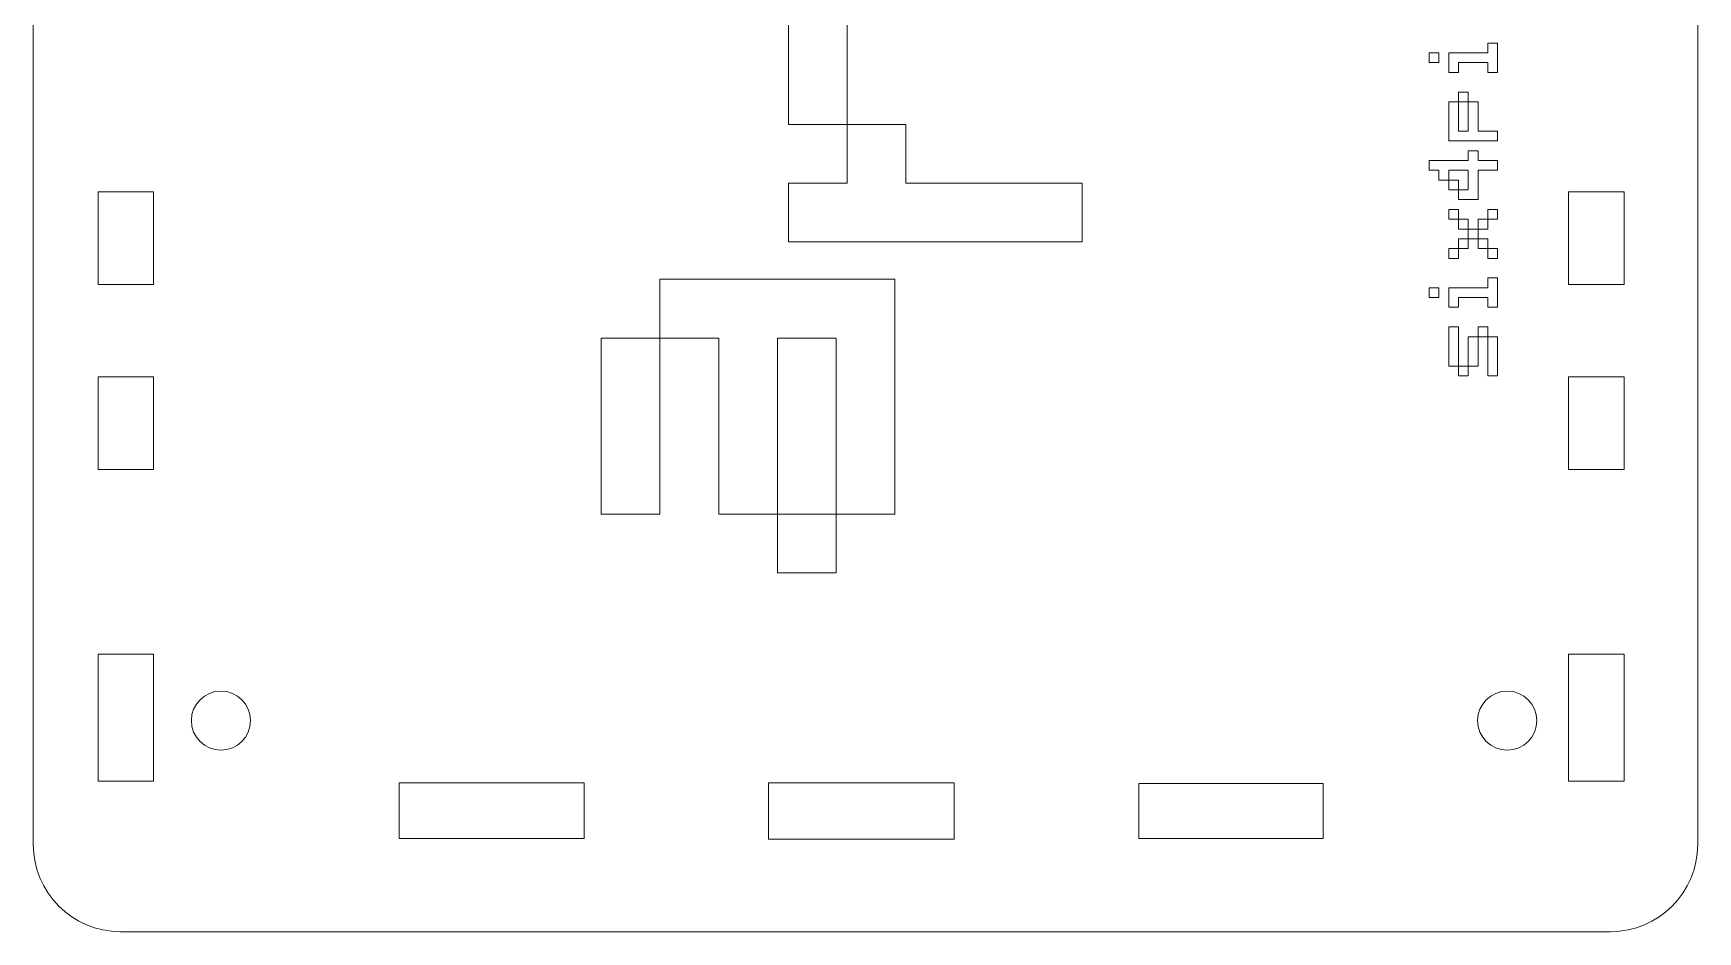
# Model space of a CAD drawing. Header units: centimetres. Extents: x -16.5 to 12.7, y -11 to 12.4.
# Drawn here: x -16.51 to -7.51, y 0.67 to 5.53 of the extents above; entities that cross this region are included whole.
import ezdxf

# ---------------------------------------------------------------- set-up
doc = ezdxf.new("R2010")
doc.units = ezdxf.units.CM
doc.header["$MEASUREMENT"] = 0
doc.layers.add('Layer 1', color=7, linetype='Continuous')

msp = doc.modelspace()

# ---------------------------------------------------------------- linework, layer by layer
at = {"layer": 'Layer 1', "color": 242, "lineweight": 20}
for points, knots in [([(-16.51271, 1.13929), (-16.51271, 1.13929), (-16.51271, 11.69651), (-16.51271, 11.69651), (-16.51271, 11.69651), (-16.51271, 11.95578), (-16.3006, 12.1679), (-16.04132, 12.1679), (-16.04132, 12.1679), (-16.04132, 12.1679), (-7.98411, 12.1679), (-7.98411, 12.1679), (-7.98411, 12.1679), (-7.72483, 12.1679), (-7.51271, 11.95578), (-7.51271, 11.69651), (-7.51271, 11.69651), (-7.51271, 11.69651), (-7.51271, 1.13929), (-7.51271, 1.13929), (-7.51271, 1.13929), (-7.51271, 0.88002), (-7.72483, 0.6679), (-7.98411, 0.6679), (-7.98411, 0.6679), (-7.98411, 0.6679), (-16.04132, 0.6679), (-16.04132, 0.6679), (-16.04132, 0.6679), (-16.3006, 0.6679), (-16.51271, 0.88002), (-16.51271, 1.13929)], [0, 0, 0, 0, 0.1111111, 0.1111111, 0.1111111, 0.1111111, 0.2222222, 0.2222222, 0.2222222, 0.2222222, 0.3333333, 0.3333333, 0.3333333, 0.3333333, 0.4444444, 0.4444444, 0.4444444, 0.4444444, 0.5555556, 0.5555556, 0.5555556, 0.5555556, 0.6666667, 0.6666667, 0.6666667, 0.6666667, 0.7777778, 0.7777778, 0.7777778, 0.7777778, 1, 1, 1, 1]), ([(-15.65811, 1.8093), (-15.65811, 1.89767), (-15.58647, 1.9693), (-15.49811, 1.9693), (-15.49811, 1.9693), (-15.40975, 1.9693), (-15.33811, 1.89767), (-15.33811, 1.8093), (-15.33811, 1.8093), (-15.33811, 1.72093), (-15.40975, 1.6493), (-15.49811, 1.6493), (-15.49811, 1.6493), (-15.58647, 1.6493), (-15.65811, 1.72093), (-15.65811, 1.8093)], [0, 0, 0, 0, 0.2, 0.2, 0.2, 0.2, 0.4, 0.4, 0.4, 0.4, 0.6, 0.6, 0.6, 0.6, 1, 1, 1, 1]), ([(-8.70271, 1.8093), (-8.70271, 1.89767), (-8.63107, 1.9693), (-8.54271, 1.9693), (-8.54271, 1.9693), (-8.45435, 1.9693), (-8.38271, 1.89767), (-8.38271, 1.8093), (-8.38271, 1.8093), (-8.38271, 1.72093), (-8.45435, 1.6493), (-8.54271, 1.6493), (-8.54271, 1.6493), (-8.63107, 1.6493), (-8.70271, 1.72093), (-8.70271, 1.8093)], [0, 0, 0, 0, 0.2, 0.2, 0.2, 0.2, 0.4, 0.4, 0.4, 0.4, 0.6, 0.6, 0.6, 0.6, 1, 1, 1, 1])]:
    msp.add_open_spline(points, degree=3, knots=knots, dxfattribs=at)
at = {"layer": 'Layer 1', "color": 250, "lineweight": 9}
for points, knots in [([(-12.11186, 5.03319), (-12.11186, 5.03319), (-12.42936, 5.03319), (-12.42936, 5.03319), (-12.42936, 5.03319), (-12.42936, 5.03319), (-12.42936, 5.66819), (-12.42936, 5.66819), (-12.42936, 5.66819), (-12.42936, 5.66819), (-12.11186, 5.66819), (-12.11186, 5.66819), (-12.11186, 5.66819), (-12.11186, 5.66819), (-12.11186, 5.03319), (-12.11186, 5.03319)], [0, 0, 0, 0, 0.2, 0.2, 0.2, 0.2, 0.4, 0.4, 0.4, 0.4, 0.6, 0.6, 0.6, 0.6, 1, 1, 1, 1]), ([(-8.91204, 5.36695), (-8.91204, 5.36695), (-8.96495, 5.36695), (-8.96495, 5.36695), (-8.96495, 5.36695), (-8.96495, 5.36695), (-8.96495, 5.41987), (-8.96495, 5.41987), (-8.96495, 5.41987), (-8.96495, 5.41987), (-8.91204, 5.41987), (-8.91204, 5.41987), (-8.91204, 5.41987), (-8.91204, 5.41987), (-8.91204, 5.36695), (-8.91204, 5.36695)], [0, 0, 0, 0, 0.2, 0.2, 0.2, 0.2, 0.4, 0.4, 0.4, 0.4, 0.6, 0.6, 0.6, 0.6, 1, 1, 1, 1]), ([(-8.59454, 5.31404), (-8.59454, 5.31404), (-8.64746, 5.31404), (-8.64746, 5.31404), (-8.64746, 5.31404), (-8.64746, 5.31404), (-8.64746, 5.36695), (-8.64746, 5.36695), (-8.64746, 5.36695), (-8.64746, 5.36695), (-8.80621, 5.36695), (-8.80621, 5.36695), (-8.80621, 5.36695), (-8.80621, 5.36695), (-8.80621, 5.31404), (-8.80621, 5.31404), (-8.80621, 5.31404), (-8.80621, 5.31404), (-8.85912, 5.31404), (-8.85912, 5.31404), (-8.85912, 5.31404), (-8.85912, 5.31404), (-8.85912, 5.41987), (-8.85912, 5.41987), (-8.85912, 5.41987), (-8.85912, 5.41987), (-8.64746, 5.41987), (-8.64746, 5.41987), (-8.64746, 5.41987), (-8.64746, 5.41987), (-8.64746, 5.47279), (-8.64746, 5.47279), (-8.64746, 5.47279), (-8.64746, 5.47279), (-8.59454, 5.47279), (-8.59454, 5.47279), (-8.59454, 5.47279), (-8.59454, 5.47279), (-8.59454, 5.31404), (-8.59454, 5.31404)], [0, 0, 0, 0, 0.0909091, 0.0909091, 0.0909091, 0.0909091, 0.1818182, 0.1818182, 0.1818182, 0.1818182, 0.2727273, 0.2727273, 0.2727273, 0.2727273, 0.3636364, 0.3636364, 0.3636364, 0.3636364, 0.4545455, 0.4545455, 0.4545455, 0.4545455, 0.5454545, 0.5454545, 0.5454545, 0.5454545, 0.6363636, 0.6363636, 0.6363636, 0.6363636, 0.7272727, 0.7272727, 0.7272727, 0.7272727, 0.8181818, 0.8181818, 0.8181818, 0.8181818, 1, 1, 1, 1]), ([(-8.59454, 4.94362), (-8.59454, 4.94362), (-8.85912, 4.94362), (-8.85912, 4.94362), (-8.85912, 4.94362), (-8.85912, 4.94362), (-8.85912, 5.15529), (-8.85912, 5.15529), (-8.85912, 5.15529), (-8.85912, 5.15529), (-8.80621, 5.15529), (-8.80621, 5.15529), (-8.80621, 5.15529), (-8.80621, 5.15529), (-8.80621, 4.99654), (-8.80621, 4.99654), (-8.80621, 4.99654), (-8.80621, 4.99654), (-8.75329, 4.99654), (-8.75329, 4.99654), (-8.75329, 4.99654), (-8.75329, 4.99654), (-8.75329, 5.15529), (-8.75329, 5.15529), (-8.75329, 5.15529), (-8.75329, 5.15529), (-8.70037, 5.15529), (-8.70037, 5.15529), (-8.70037, 5.15529), (-8.70037, 5.15529), (-8.70037, 4.99654), (-8.70037, 4.99654), (-8.70037, 4.99654), (-8.70037, 4.99654), (-8.59454, 4.99654), (-8.59454, 4.99654), (-8.59454, 4.99654), (-8.59454, 4.99654), (-8.59454, 4.94362), (-8.59454, 4.94362)], [0, 0, 0, 0, 0.0909091, 0.0909091, 0.0909091, 0.0909091, 0.1818182, 0.1818182, 0.1818182, 0.1818182, 0.2727273, 0.2727273, 0.2727273, 0.2727273, 0.3636364, 0.3636364, 0.3636364, 0.3636364, 0.4545455, 0.4545455, 0.4545455, 0.4545455, 0.5454545, 0.5454545, 0.5454545, 0.5454545, 0.6363636, 0.6363636, 0.6363636, 0.6363636, 0.7272727, 0.7272727, 0.7272727, 0.7272727, 0.8181818, 0.8181818, 0.8181818, 0.8181818, 1, 1, 1, 1]), ([(-8.75329, 5.15529), (-8.75329, 5.15529), (-8.80621, 5.15529), (-8.80621, 5.15529), (-8.80621, 5.15529), (-8.80621, 5.15529), (-8.80621, 5.2082), (-8.80621, 5.2082), (-8.80621, 5.2082), (-8.80621, 5.2082), (-8.75329, 5.2082), (-8.75329, 5.2082), (-8.75329, 5.2082), (-8.75329, 5.2082), (-8.75329, 5.15529), (-8.75329, 5.15529)], [0, 0, 0, 0, 0.2, 0.2, 0.2, 0.2, 0.4, 0.4, 0.4, 0.4, 0.6, 0.6, 0.6, 0.6, 1, 1, 1, 1]), ([(-10.84186, 4.39819), (-10.84186, 4.39819), (-12.42936, 4.39819), (-12.42936, 4.39819), (-12.42936, 4.39819), (-12.42936, 4.39819), (-12.42936, 4.71569), (-12.42936, 4.71569), (-12.42936, 4.71569), (-12.42936, 4.71569), (-12.11186, 4.71569), (-12.11186, 4.71569), (-12.11186, 4.71569), (-12.11186, 4.71569), (-12.11186, 5.03319), (-12.11186, 5.03319), (-12.11186, 5.03319), (-12.11186, 5.03319), (-11.79436, 5.03319), (-11.79436, 5.03319), (-11.79436, 5.03319), (-11.79436, 5.03319), (-11.79436, 4.71569), (-11.79436, 4.71569), (-11.79436, 4.71569), (-11.79436, 4.71569), (-10.84186, 4.71569), (-10.84186, 4.71569), (-10.84186, 4.71569), (-10.84186, 4.71569), (-10.84186, 4.39819), (-10.84186, 4.39819)], [0, 0, 0, 0, 0.1111111, 0.1111111, 0.1111111, 0.1111111, 0.2222222, 0.2222222, 0.2222222, 0.2222222, 0.3333333, 0.3333333, 0.3333333, 0.3333333, 0.4444444, 0.4444444, 0.4444444, 0.4444444, 0.5555556, 0.5555556, 0.5555556, 0.5555556, 0.6666667, 0.6666667, 0.6666667, 0.6666667, 0.7777778, 0.7777778, 0.7777778, 0.7777778, 1, 1, 1, 1]), ([(-8.59454, 4.78487), (-8.59454, 4.78487), (-8.70037, 4.78487), (-8.70037, 4.78487), (-8.70037, 4.78487), (-8.70037, 4.78487), (-8.70037, 4.62612), (-8.70037, 4.62612), (-8.70037, 4.62612), (-8.70037, 4.62612), (-8.80621, 4.62612), (-8.80621, 4.62612), (-8.80621, 4.62612), (-8.80621, 4.62612), (-8.80621, 4.67904), (-8.80621, 4.67904), (-8.80621, 4.67904), (-8.80621, 4.67904), (-8.75329, 4.67904), (-8.75329, 4.67904), (-8.75329, 4.67904), (-8.75329, 4.67904), (-8.75329, 4.78487), (-8.75329, 4.78487), (-8.75329, 4.78487), (-8.75329, 4.78487), (-8.85912, 4.78487), (-8.85912, 4.78487), (-8.85912, 4.78487), (-8.85912, 4.78487), (-8.85912, 4.73195), (-8.85912, 4.73195), (-8.85912, 4.73195), (-8.85912, 4.73195), (-8.91204, 4.73195), (-8.91204, 4.73195), (-8.91204, 4.73195), (-8.91204, 4.73195), (-8.91204, 4.78487), (-8.91204, 4.78487), (-8.91204, 4.78487), (-8.91204, 4.78487), (-8.96495, 4.78487), (-8.96495, 4.78487), (-8.96495, 4.78487), (-8.96495, 4.78487), (-8.96495, 4.83779), (-8.96495, 4.83779), (-8.96495, 4.83779), (-8.96495, 4.83779), (-8.75329, 4.83779), (-8.75329, 4.83779), (-8.75329, 4.83779), (-8.75329, 4.83779), (-8.75329, 4.8907), (-8.75329, 4.8907), (-8.75329, 4.8907), (-8.75329, 4.8907), (-8.70037, 4.8907), (-8.70037, 4.8907), (-8.70037, 4.8907), (-8.70037, 4.8907), (-8.70037, 4.83779), (-8.70037, 4.83779), (-8.70037, 4.83779), (-8.70037, 4.83779), (-8.59454, 4.83779), (-8.59454, 4.83779), (-8.59454, 4.83779), (-8.59454, 4.83779), (-8.59454, 4.78487), (-8.59454, 4.78487)], [0, 0, 0, 0, 0.0526316, 0.0526316, 0.0526316, 0.0526316, 0.1052632, 0.1052632, 0.1052632, 0.1052632, 0.1578947, 0.1578947, 0.1578947, 0.1578947, 0.2105263, 0.2105263, 0.2105263, 0.2105263, 0.2631579, 0.2631579, 0.2631579, 0.2631579, 0.3157895, 0.3157895, 0.3157895, 0.3157895, 0.3684211, 0.3684211, 0.3684211, 0.3684211, 0.4210526, 0.4210526, 0.4210526, 0.4210526, 0.4736842, 0.4736842, 0.4736842, 0.4736842, 0.5263158, 0.5263158, 0.5263158, 0.5263158, 0.5789474, 0.5789474, 0.5789474, 0.5789474, 0.6315789, 0.6315789, 0.6315789, 0.6315789, 0.6842105, 0.6842105, 0.6842105, 0.6842105, 0.7368421, 0.7368421, 0.7368421, 0.7368421, 0.7894737, 0.7894737, 0.7894737, 0.7894737, 0.8421053, 0.8421053, 0.8421053, 0.8421053, 0.8947368, 0.8947368, 0.8947368, 0.8947368, 1, 1, 1, 1]), ([(-8.80621, 4.67904), (-8.80621, 4.67904), (-8.85912, 4.67904), (-8.85912, 4.67904), (-8.85912, 4.67904), (-8.85912, 4.67904), (-8.85912, 4.73195), (-8.85912, 4.73195), (-8.85912, 4.73195), (-8.85912, 4.73195), (-8.80621, 4.73195), (-8.80621, 4.73195), (-8.80621, 4.73195), (-8.80621, 4.73195), (-8.80621, 4.67904), (-8.80621, 4.67904)], [0, 0, 0, 0, 0.2, 0.2, 0.2, 0.2, 0.4, 0.4, 0.4, 0.4, 0.6, 0.6, 0.6, 0.6, 1, 1, 1, 1]), ([(-8.80621, 4.52029), (-8.80621, 4.52029), (-8.85912, 4.52029), (-8.85912, 4.52029), (-8.85912, 4.52029), (-8.85912, 4.52029), (-8.85912, 4.5732), (-8.85912, 4.5732), (-8.85912, 4.5732), (-8.85912, 4.5732), (-8.80621, 4.5732), (-8.80621, 4.5732), (-8.80621, 4.5732), (-8.80621, 4.5732), (-8.80621, 4.52029), (-8.80621, 4.52029)], [0, 0, 0, 0, 0.2, 0.2, 0.2, 0.2, 0.4, 0.4, 0.4, 0.4, 0.6, 0.6, 0.6, 0.6, 1, 1, 1, 1]), ([(-8.75329, 4.46737), (-8.75329, 4.46737), (-8.80621, 4.46737), (-8.80621, 4.46737), (-8.80621, 4.46737), (-8.80621, 4.46737), (-8.80621, 4.52029), (-8.80621, 4.52029), (-8.80621, 4.52029), (-8.80621, 4.52029), (-8.75329, 4.52029), (-8.75329, 4.52029), (-8.75329, 4.52029), (-8.75329, 4.52029), (-8.75329, 4.46737), (-8.75329, 4.46737)], [0, 0, 0, 0, 0.2, 0.2, 0.2, 0.2, 0.4, 0.4, 0.4, 0.4, 0.6, 0.6, 0.6, 0.6, 1, 1, 1, 1]), ([(-8.64746, 4.46737), (-8.64746, 4.46737), (-8.70037, 4.46737), (-8.70037, 4.46737), (-8.70037, 4.46737), (-8.70037, 4.46737), (-8.70037, 4.52029), (-8.70037, 4.52029), (-8.70037, 4.52029), (-8.70037, 4.52029), (-8.64746, 4.52029), (-8.64746, 4.52029), (-8.64746, 4.52029), (-8.64746, 4.52029), (-8.64746, 4.46737), (-8.64746, 4.46737)], [0, 0, 0, 0, 0.2, 0.2, 0.2, 0.2, 0.4, 0.4, 0.4, 0.4, 0.6, 0.6, 0.6, 0.6, 1, 1, 1, 1]), ([(-8.59454, 4.52029), (-8.59454, 4.52029), (-8.64746, 4.52029), (-8.64746, 4.52029), (-8.64746, 4.52029), (-8.64746, 4.52029), (-8.64746, 4.5732), (-8.64746, 4.5732), (-8.64746, 4.5732), (-8.64746, 4.5732), (-8.59454, 4.5732), (-8.59454, 4.5732), (-8.59454, 4.5732), (-8.59454, 4.5732), (-8.59454, 4.52029), (-8.59454, 4.52029)], [0, 0, 0, 0, 0.2, 0.2, 0.2, 0.2, 0.4, 0.4, 0.4, 0.4, 0.6, 0.6, 0.6, 0.6, 1, 1, 1, 1]), ([(-8.75329, 4.36154), (-8.75329, 4.36154), (-8.80621, 4.36154), (-8.80621, 4.36154), (-8.80621, 4.36154), (-8.80621, 4.36154), (-8.80621, 4.41445), (-8.80621, 4.41445), (-8.80621, 4.41445), (-8.80621, 4.41445), (-8.75329, 4.41445), (-8.75329, 4.41445), (-8.75329, 4.41445), (-8.75329, 4.41445), (-8.75329, 4.36154), (-8.75329, 4.36154)], [0, 0, 0, 0, 0.2, 0.2, 0.2, 0.2, 0.4, 0.4, 0.4, 0.4, 0.6, 0.6, 0.6, 0.6, 1, 1, 1, 1]), ([(-8.70037, 4.41445), (-8.70037, 4.41445), (-8.75329, 4.41445), (-8.75329, 4.41445), (-8.75329, 4.41445), (-8.75329, 4.41445), (-8.75329, 4.46737), (-8.75329, 4.46737), (-8.75329, 4.46737), (-8.75329, 4.46737), (-8.70037, 4.46737), (-8.70037, 4.46737), (-8.70037, 4.46737), (-8.70037, 4.46737), (-8.70037, 4.41445), (-8.70037, 4.41445)], [0, 0, 0, 0, 0.2, 0.2, 0.2, 0.2, 0.4, 0.4, 0.4, 0.4, 0.6, 0.6, 0.6, 0.6, 1, 1, 1, 1]), ([(-8.64746, 4.36154), (-8.64746, 4.36154), (-8.70037, 4.36154), (-8.70037, 4.36154), (-8.70037, 4.36154), (-8.70037, 4.36154), (-8.70037, 4.41445), (-8.70037, 4.41445), (-8.70037, 4.41445), (-8.70037, 4.41445), (-8.64746, 4.41445), (-8.64746, 4.41445), (-8.64746, 4.41445), (-8.64746, 4.41445), (-8.64746, 4.36154), (-8.64746, 4.36154)], [0, 0, 0, 0, 0.2, 0.2, 0.2, 0.2, 0.4, 0.4, 0.4, 0.4, 0.6, 0.6, 0.6, 0.6, 1, 1, 1, 1]), ([(-8.80621, 4.30862), (-8.80621, 4.30862), (-8.85912, 4.30862), (-8.85912, 4.30862), (-8.85912, 4.30862), (-8.85912, 4.30862), (-8.85912, 4.36154), (-8.85912, 4.36154), (-8.85912, 4.36154), (-8.85912, 4.36154), (-8.80621, 4.36154), (-8.80621, 4.36154), (-8.80621, 4.36154), (-8.80621, 4.36154), (-8.80621, 4.30862), (-8.80621, 4.30862)], [0, 0, 0, 0, 0.2, 0.2, 0.2, 0.2, 0.4, 0.4, 0.4, 0.4, 0.6, 0.6, 0.6, 0.6, 1, 1, 1, 1]), ([(-8.59454, 4.30862), (-8.59454, 4.30862), (-8.64746, 4.30862), (-8.64746, 4.30862), (-8.64746, 4.30862), (-8.64746, 4.30862), (-8.64746, 4.36154), (-8.64746, 4.36154), (-8.64746, 4.36154), (-8.64746, 4.36154), (-8.59454, 4.36154), (-8.59454, 4.36154), (-8.59454, 4.36154), (-8.59454, 4.36154), (-8.59454, 4.30862), (-8.59454, 4.30862)], [0, 0, 0, 0, 0.2, 0.2, 0.2, 0.2, 0.4, 0.4, 0.4, 0.4, 0.6, 0.6, 0.6, 0.6, 1, 1, 1, 1]), ([(-11.85396, 2.9254), (-11.85396, 2.9254), (-12.17146, 2.9254), (-12.17146, 2.9254), (-12.17146, 2.9254), (-12.17146, 2.9254), (-12.17146, 3.8779), (-12.17146, 3.8779), (-12.17146, 3.8779), (-12.17146, 3.8779), (-12.48896, 3.8779), (-12.48896, 3.8779), (-12.48896, 3.8779), (-12.48896, 3.8779), (-12.48896, 2.9254), (-12.48896, 2.9254), (-12.48896, 2.9254), (-12.48896, 2.9254), (-12.80646, 2.9254), (-12.80646, 2.9254), (-12.80646, 2.9254), (-12.80646, 2.9254), (-12.80646, 3.8779), (-12.80646, 3.8779), (-12.80646, 3.8779), (-12.80646, 3.8779), (-13.12396, 3.8779), (-13.12396, 3.8779), (-13.12396, 3.8779), (-13.12396, 3.8779), (-13.12396, 4.1954), (-13.12396, 4.1954), (-13.12396, 4.1954), (-13.12396, 4.1954), (-11.85396, 4.1954), (-11.85396, 4.1954), (-11.85396, 4.1954), (-11.85396, 4.1954), (-11.85396, 2.9254), (-11.85396, 2.9254)], [0, 0, 0, 0, 0.0909091, 0.0909091, 0.0909091, 0.0909091, 0.1818182, 0.1818182, 0.1818182, 0.1818182, 0.2727273, 0.2727273, 0.2727273, 0.2727273, 0.3636364, 0.3636364, 0.3636364, 0.3636364, 0.4545455, 0.4545455, 0.4545455, 0.4545455, 0.5454545, 0.5454545, 0.5454545, 0.5454545, 0.6363636, 0.6363636, 0.6363636, 0.6363636, 0.7272727, 0.7272727, 0.7272727, 0.7272727, 0.8181818, 0.8181818, 0.8181818, 0.8181818, 1, 1, 1, 1]), ([(-8.91204, 4.09695), (-8.91204, 4.09695), (-8.96495, 4.09695), (-8.96495, 4.09695), (-8.96495, 4.09695), (-8.96495, 4.09695), (-8.96495, 4.14987), (-8.96495, 4.14987), (-8.96495, 4.14987), (-8.96495, 4.14987), (-8.91204, 4.14987), (-8.91204, 4.14987), (-8.91204, 4.14987), (-8.91204, 4.14987), (-8.91204, 4.09695), (-8.91204, 4.09695)], [0, 0, 0, 0, 0.2, 0.2, 0.2, 0.2, 0.4, 0.4, 0.4, 0.4, 0.6, 0.6, 0.6, 0.6, 1, 1, 1, 1]), ([(-8.59454, 4.04404), (-8.59454, 4.04404), (-8.64746, 4.04404), (-8.64746, 4.04404), (-8.64746, 4.04404), (-8.64746, 4.04404), (-8.64746, 4.09695), (-8.64746, 4.09695), (-8.64746, 4.09695), (-8.64746, 4.09695), (-8.80621, 4.09695), (-8.80621, 4.09695), (-8.80621, 4.09695), (-8.80621, 4.09695), (-8.80621, 4.04404), (-8.80621, 4.04404), (-8.80621, 4.04404), (-8.80621, 4.04404), (-8.85912, 4.04404), (-8.85912, 4.04404), (-8.85912, 4.04404), (-8.85912, 4.04404), (-8.85912, 4.14987), (-8.85912, 4.14987), (-8.85912, 4.14987), (-8.85912, 4.14987), (-8.64746, 4.14987), (-8.64746, 4.14987), (-8.64746, 4.14987), (-8.64746, 4.14987), (-8.64746, 4.20279), (-8.64746, 4.20279), (-8.64746, 4.20279), (-8.64746, 4.20279), (-8.59454, 4.20279), (-8.59454, 4.20279), (-8.59454, 4.20279), (-8.59454, 4.20279), (-8.59454, 4.04404), (-8.59454, 4.04404)], [0, 0, 0, 0, 0.0909091, 0.0909091, 0.0909091, 0.0909091, 0.1818182, 0.1818182, 0.1818182, 0.1818182, 0.2727273, 0.2727273, 0.2727273, 0.2727273, 0.3636364, 0.3636364, 0.3636364, 0.3636364, 0.4545455, 0.4545455, 0.4545455, 0.4545455, 0.5454545, 0.5454545, 0.5454545, 0.5454545, 0.6363636, 0.6363636, 0.6363636, 0.6363636, 0.7272727, 0.7272727, 0.7272727, 0.7272727, 0.8181818, 0.8181818, 0.8181818, 0.8181818, 1, 1, 1, 1]), ([(-13.12396, 2.9254), (-13.12396, 2.9254), (-13.44146, 2.9254), (-13.44146, 2.9254), (-13.44146, 2.9254), (-13.44146, 2.9254), (-13.44146, 3.8779), (-13.44146, 3.8779), (-13.44146, 3.8779), (-13.44146, 3.8779), (-13.12396, 3.8779), (-13.12396, 3.8779), (-13.12396, 3.8779), (-13.12396, 3.8779), (-13.12396, 2.9254), (-13.12396, 2.9254)], [0, 0, 0, 0, 0.2, 0.2, 0.2, 0.2, 0.4, 0.4, 0.4, 0.4, 0.6, 0.6, 0.6, 0.6, 1, 1, 1, 1]), ([(-8.80621, 3.72654), (-8.80621, 3.72654), (-8.85912, 3.72654), (-8.85912, 3.72654), (-8.85912, 3.72654), (-8.85912, 3.72654), (-8.85912, 3.9382), (-8.85912, 3.9382), (-8.85912, 3.9382), (-8.85912, 3.9382), (-8.80621, 3.9382), (-8.80621, 3.9382), (-8.80621, 3.9382), (-8.80621, 3.9382), (-8.80621, 3.72654), (-8.80621, 3.72654)], [0, 0, 0, 0, 0.2, 0.2, 0.2, 0.2, 0.4, 0.4, 0.4, 0.4, 0.6, 0.6, 0.6, 0.6, 1, 1, 1, 1]), ([(-8.70037, 3.72654), (-8.70037, 3.72654), (-8.75329, 3.72654), (-8.75329, 3.72654), (-8.75329, 3.72654), (-8.75329, 3.72654), (-8.75329, 3.88529), (-8.75329, 3.88529), (-8.75329, 3.88529), (-8.75329, 3.88529), (-8.70037, 3.88529), (-8.70037, 3.88529), (-8.70037, 3.88529), (-8.70037, 3.88529), (-8.70037, 3.72654), (-8.70037, 3.72654)], [0, 0, 0, 0, 0.2, 0.2, 0.2, 0.2, 0.4, 0.4, 0.4, 0.4, 0.6, 0.6, 0.6, 0.6, 1, 1, 1, 1]), ([(-8.64746, 3.88529), (-8.64746, 3.88529), (-8.70037, 3.88529), (-8.70037, 3.88529), (-8.70037, 3.88529), (-8.70037, 3.88529), (-8.70037, 3.9382), (-8.70037, 3.9382), (-8.70037, 3.9382), (-8.70037, 3.9382), (-8.64746, 3.9382), (-8.64746, 3.9382), (-8.64746, 3.9382), (-8.64746, 3.9382), (-8.64746, 3.88529), (-8.64746, 3.88529)], [0, 0, 0, 0, 0.2, 0.2, 0.2, 0.2, 0.4, 0.4, 0.4, 0.4, 0.6, 0.6, 0.6, 0.6, 1, 1, 1, 1]), ([(-8.59454, 3.67362), (-8.59454, 3.67362), (-8.64746, 3.67362), (-8.64746, 3.67362), (-8.64746, 3.67362), (-8.64746, 3.67362), (-8.64746, 3.88529), (-8.64746, 3.88529), (-8.64746, 3.88529), (-8.64746, 3.88529), (-8.59454, 3.88529), (-8.59454, 3.88529), (-8.59454, 3.88529), (-8.59454, 3.88529), (-8.59454, 3.67362), (-8.59454, 3.67362)], [0, 0, 0, 0, 0.2, 0.2, 0.2, 0.2, 0.4, 0.4, 0.4, 0.4, 0.6, 0.6, 0.6, 0.6, 1, 1, 1, 1]), ([(-8.75329, 3.67362), (-8.75329, 3.67362), (-8.80621, 3.67362), (-8.80621, 3.67362), (-8.80621, 3.67362), (-8.80621, 3.67362), (-8.80621, 3.72654), (-8.80621, 3.72654), (-8.80621, 3.72654), (-8.80621, 3.72654), (-8.75329, 3.72654), (-8.75329, 3.72654), (-8.75329, 3.72654), (-8.75329, 3.72654), (-8.75329, 3.67362), (-8.75329, 3.67362)], [0, 0, 0, 0, 0.2, 0.2, 0.2, 0.2, 0.4, 0.4, 0.4, 0.4, 0.6, 0.6, 0.6, 0.6, 1, 1, 1, 1]), ([(-12.17146, 2.6079), (-12.17146, 2.6079), (-12.48896, 2.6079), (-12.48896, 2.6079), (-12.48896, 2.6079), (-12.48896, 2.6079), (-12.48896, 2.9254), (-12.48896, 2.9254), (-12.48896, 2.9254), (-12.48896, 2.9254), (-12.17146, 2.9254), (-12.17146, 2.9254), (-12.17146, 2.9254), (-12.17146, 2.9254), (-12.17146, 2.6079), (-12.17146, 2.6079)], [0, 0, 0, 0, 0.2, 0.2, 0.2, 0.2, 0.4, 0.4, 0.4, 0.4, 0.6, 0.6, 0.6, 0.6, 1, 1, 1, 1])]:
    msp.add_open_spline(points, degree=3, knots=knots, dxfattribs=at)
at = {"layer": 'Layer 1', "color": 242, "lineweight": 9}
for points in [[(-16.1627, 4.1679), (-16.1627, 4.1679), (-16.1627, 4.6679), (-16.1627, 4.6679), (-16.1627, 4.6679), (-16.1627, 4.6679), (-15.8627, 4.6679), (-15.8627, 4.6679), (-15.8627, 4.6679), (-15.8627, 4.6679), (-15.8627, 4.1679), (-15.8627, 4.1679), (-15.8627, 4.1679), (-15.8627, 4.1679), (-16.1627, 4.1679), (-16.1627, 4.1679)], [(-8.2108, 4.1679), (-8.2108, 4.1679), (-8.2108, 4.6679), (-8.2108, 4.6679), (-8.2108, 4.6679), (-8.2108, 4.6679), (-7.9108, 4.6679), (-7.9108, 4.6679), (-7.9108, 4.6679), (-7.9108, 4.6679), (-7.9108, 4.1679), (-7.9108, 4.1679), (-7.9108, 4.1679), (-7.9108, 4.1679), (-8.2108, 4.1679), (-8.2108, 4.1679)], [(-16.1627, 3.1679), (-16.1627, 3.1679), (-16.1627, 3.6679), (-16.1627, 3.6679), (-16.1627, 3.6679), (-16.1627, 3.6679), (-15.8627, 3.6679), (-15.8627, 3.6679), (-15.8627, 3.6679), (-15.8627, 3.6679), (-15.8627, 3.1679), (-15.8627, 3.1679), (-15.8627, 3.1679), (-15.8627, 3.1679), (-16.1627, 3.1679), (-16.1627, 3.1679)], [(-8.2108, 3.1679), (-8.2108, 3.1679), (-8.2108, 3.6679), (-8.2108, 3.6679), (-8.2108, 3.6679), (-8.2108, 3.6679), (-7.9108, 3.6679), (-7.9108, 3.6679), (-7.9108, 3.6679), (-7.9108, 3.6679), (-7.9108, 3.1679), (-7.9108, 3.1679), (-7.9108, 3.1679), (-7.9108, 3.1679), (-8.2108, 3.1679), (-8.2108, 3.1679)], [(-16.16272, 1.48225), (-16.16272, 1.48225), (-16.16272, 2.1679), (-16.16272, 2.1679), (-16.16272, 2.1679), (-16.16272, 2.1679), (-15.8627, 2.1679), (-15.8627, 2.1679), (-15.8627, 2.1679), (-15.8627, 2.1679), (-15.8627, 1.48225), (-15.8627, 1.48225), (-15.8627, 1.48225), (-15.8627, 1.48225), (-16.16272, 1.48225), (-16.16272, 1.48225)], [(-8.21082, 1.48225), (-8.21082, 1.48225), (-8.21082, 2.1679), (-8.21082, 2.1679), (-8.21082, 2.1679), (-8.21082, 2.1679), (-7.9108, 2.1679), (-7.9108, 2.1679), (-7.9108, 2.1679), (-7.9108, 2.1679), (-7.9108, 1.48225), (-7.9108, 1.48225), (-7.9108, 1.48225), (-7.9108, 1.48225), (-8.21082, 1.48225), (-8.21082, 1.48225)], [(-14.53392, 1.1723), (-14.53392, 1.1723), (-14.53392, 1.4723), (-14.53392, 1.4723), (-14.53392, 1.4723), (-14.53392, 1.4723), (-13.53392, 1.4723), (-13.53392, 1.4723), (-13.53392, 1.4723), (-13.53392, 1.4723), (-13.53392, 1.1723), (-13.53392, 1.1723), (-13.53392, 1.1723), (-13.53392, 1.1723), (-14.53392, 1.1723), (-14.53392, 1.1723)], [(-12.53769, 1.16853), (-12.53769, 1.16853), (-12.53769, 1.4723), (-12.53769, 1.4723), (-12.53769, 1.4723), (-12.53769, 1.4723), (-11.53392, 1.4723), (-11.53392, 1.4723), (-11.53392, 1.4723), (-11.53392, 1.4723), (-11.53392, 1.16853), (-11.53392, 1.16853), (-11.53392, 1.16853), (-11.53392, 1.16853), (-12.53769, 1.16853), (-12.53769, 1.16853)], [(-10.53392, 1.1723), (-10.53392, 1.1723), (-10.53392, 1.46853), (-10.53392, 1.46853), (-10.53392, 1.46853), (-10.53392, 1.46853), (-9.53769, 1.46853), (-9.53769, 1.46853), (-9.53769, 1.46853), (-9.53769, 1.46853), (-9.53769, 1.1723), (-9.53769, 1.1723), (-9.53769, 1.1723), (-9.53769, 1.1723), (-10.53392, 1.1723), (-10.53392, 1.1723)]]:
    msp.add_open_spline(points, degree=3, knots=[0, 0, 0, 0, 0.2, 0.2, 0.2, 0.2, 0.4, 0.4, 0.4, 0.4, 0.6, 0.6, 0.6, 0.6, 1, 1, 1, 1], dxfattribs=at)

doc.saveas('drawing.dxf')
